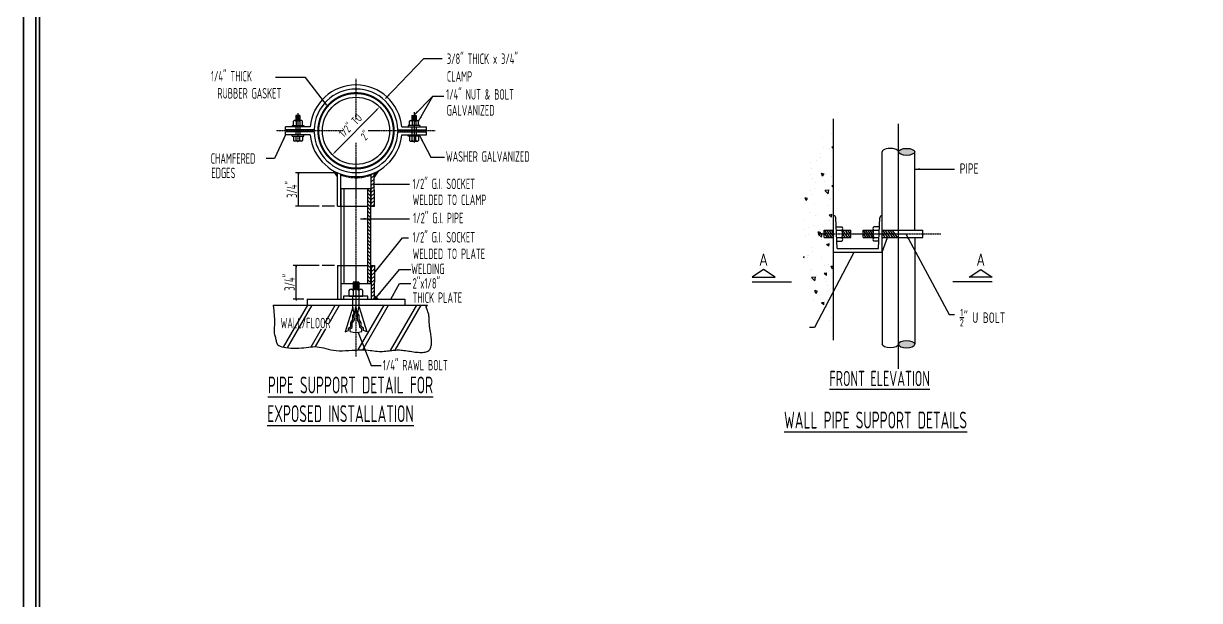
# Model space of a CAD drawing. Header units: millimetres. Extents: x 626118 to 667468, y 4481694 to 4492717.
# Drawn here: x 626118 to 628136, y 4489568 to 4490558 of the extents above; entities that cross this region are included whole.
import ezdxf
from ezdxf.enums import TextEntityAlignment as Align

# ---------------------------------------------------------------- set-up
doc = ezdxf.new("R2010")
doc.units = ezdxf.units.MM
for name, pattern in [('CENTER', [2, 1.25, -0.25, 0.25, -0.25]), ('CENTER2', [1.125, 0.75, -0.125, 0.125, -0.125]), ('DUZ', [500, 500]), ('HIDDEN', [0.375, 0.25, -0.125]), ('HIDDEN2', [0.1875, 0.125, -0.0625])]:
    doc.linetypes.add(name, pattern=pattern)
doc.layers.get('0').update_dxf_attribs({"color": 1, "linetype": 'DUZ'})
for name, color, linetype in [('BOLT', 4, 'Continuous'), ('CENTER', 1, 'CENTER'), ('CHANNEL', 5, 'Continuous'), ('CL', 7, 'CENTER'), ('DIM50', 123, 'Continuous'), ('GRID-MARK', 15, 'CENTER2'), ('HATCH', 56, 'Continuous'), ('PIPE', 7, 'Continuous'), ('S', 3, 'Continuous'), ('T', 4, 'Continuous'), ('TEXT2', 1, 'Continuous'), ('TEXTS', 1, 'Continuous'), ('WALL', 3, 'Continuous')]:
    doc.layers.add(name, color=color, linetype=linetype)
doc.layers.add('DUVAR', color=7, linetype='Continuous', lineweight=35)
doc.styles.add('din.shx', font='din.shx', dxfattribs={"width": 0.7})
doc.styles.add('ROMANS', font='romans.shx', dxfattribs={"width": 0.8})
doc.dimstyles.new('DIM50', dxfattribs={"dimscale": 9, "dimtxt": 1, "dimasz": 1, "dimexe": 0.6, "dimexo": 1, "dimgap": 0.5, "dimtad": 1, "dimdec": 1, "dimzin": 0, "dimdsep": 46, "dimtxsty": 'ROMANS', "dimcen": 1, "dimclrd": 8, "dimclre": 8, "dimclrt": 256, "dimazin": 0, "dimtfac": 1, "dimtdec": 1, "dimtofl": 0, "dimtmove": 0, "dimatfit": 3, "dimfxl": 1, "dimtolj": 1, "dimtzin": 0, "dimarcsym": 0})
doc.dimstyles.new('FFCL 1-8', dxfattribs={"dimtxt": 7, "dimasz": 7, "dimexe": 5.5, "dimexo": 2.5, "dimgap": 1, "dimtad": 1, "dimdec": 0, "dimzin": 1, "dimdsep": 46, "dimtxsty": 'din.shx', "dimblk": 'ARCHTICK', "dimcen": 0, "dimclrd": 1, "dimclre": 1, "dimclrt": 3, "dimadec": 0, "dimazin": 0, "dimtfac": 1, "dimtdec": 0, "dimtofl": 0, "dimtmove": 0, "dimatfit": 3, "dimfxl": 0.18, "dimtolj": 1, "dimtzin": 0, "dimarcsym": 0})

# ---------------------------------------------------------------- blocks, each defined once
blk = doc.blocks.new('*X306')
at = {"color": 0}
for p, q in [((3680.38, 2442.13), (3680.85, 2441.81)), ((3680.84, 2441.68), (3681.04, 2442.28)), ((3681.72, 2439.44), (3681.72, 2439.44)), ((3696, 2441.06), (3696, 2441.06)), ((3701.33, 2441.25), (3701.33, 2441.25)), ((3708.84, 2442.24), (3708.84, 2442.24)), ((3720.09, 2441.66), (3720.09, 2441.66)), ((3722.47, 2440.42), (3724.57, 2441.22)), ((3722.47, 2440.42), (3723.96, 2439.41)), ((3723.96, 2439.28), (3724.56, 2441.09)), ((3649.86, 2434.77), (3649.86, 2434.77)), ((3654.15, 2433.14), (3656.25, 2433.95)), ((3654.15, 2433.14), (3655.64, 2432.14)), ((3655.64, 2432), (3656.24, 2433.82)), ((3663.41, 2434.03), (3665.75, 2436.47)), ((3663.41, 2434.03), (3666.08, 2433.62)), ((3663.51, 2436.27), (3663.51, 2436.27)), ((3665.45, 2437.02), (3665.45, 2437.02)), ((3666.08, 2433.51), (3665.74, 2436.36)), ((3667.6, 2432.65), (3667.6, 2432.65)), ((3671.02, 2437.26), (3671.02, 2437.26)), ((3672.03, 2436.09), (3672.03, 2436.09)), ((3680.85, 2439.14), (3680.85, 2439.14)), ((3682.38, 2438.76), (3682.38, 2438.76)), ((3685.1, 2435.65), (3685.1, 2435.65)), ((3688.05, 2435.41), (3688.05, 2435.41)), ((3695.43, 2429.07), (3697.77, 2431.5)), ((3695.64, 2431.07), (3695.64, 2431.07)), ((3697.26, 2430.74), (3699.36, 2431.55)), ((3697.26, 2430.74), (3698.75, 2429.73)), ((3697.73, 2438.76), (3697.73, 2438.76)), ((3698.09, 2428.55), (3697.76, 2431.39)), ((3698.75, 2429.6), (3699.36, 2431.41)), ((3702.6, 2438.66), (3702.6, 2438.66)), ((3704.06, 2434.73), (3704.06, 2434.73)), ((3711.22, 2433.32), (3711.22, 2433.32)), ((3712.31, 2431.9), (3712.31, 2431.9)), ((3713.75, 2438.09), (3713.75, 2438.09)), ((3720.08, 2434.06), (3720.08, 2434.06)), ((3726.62, 2435.43), (3726.62, 2435.43)), ((3729.76, 2437.41), (3729.76, 2437.41)), ((3731.26, 2434.4), (3731.26, 2434.4)), ((3736.09, 2433.38), (3736.09, 2433.38)), ((3738.77, 2435.39), (3738.77, 2435.39)), ((3741.78, 2437.35), (3741.78, 2437.35)), ((3745.78, 2436.73), (3745.78, 2436.73)), ((3750.13, 2436.88), (3750.13, 2436.88)), ((3752.1, 2432.7), (3752.1, 2432.7)), ((3634.35, 2422.87), (3634.35, 2422.87)), ((3643.72, 2425.54), (3643.72, 2425.54)), ((3645.74, 2427.41), (3647.19, 2429.14)), ((3645.74, 2427.41), (3647.53, 2427.26)), ((3647.53, 2427.12), (3647.18, 2429)), ((3649.5, 2424.79), (3649.5, 2424.79)), ((3650.11, 2429.65), (3650.11, 2429.65)), ((3655.62, 2424.44), (3655.62, 2424.44)), ((3659.74, 2424.87), (3659.74, 2424.87)), ((3663.13, 2425.43), (3663.13, 2425.43)), ((3665.08, 2427.04), (3665.08, 2427.04)), ((3667.26, 2425.53), (3668.7, 2427.25)), ((3667.26, 2425.53), (3669.05, 2425.37)), ((3669.05, 2425.24), (3668.7, 2427.12)), ((3674.49, 2426.92), (3674.49, 2426.92)), ((3675.75, 2424.19), (3675.75, 2424.19)), ((3680.48, 2429.15), (3680.48, 2429.15)), ((3688.78, 2423.65), (3690.22, 2425.37)), ((3688.78, 2423.65), (3690.57, 2423.49)), ((3690.56, 2423.36), (3690.22, 2425.24)), ((3691.77, 2423.51), (3691.77, 2423.51)), ((3693.44, 2429.42), (3693.44, 2429.42)), ((3695.43, 2429.07), (3698.1, 2428.66)), ((3700.95, 2430.41), (3700.95, 2430.41)), ((3707.78, 2422.84), (3707.78, 2422.84)), ((3710.29, 2421.77), (3711.74, 2423.49)), ((3710.85, 2423.33), (3710.85, 2423.33)), ((3712.08, 2421.47), (3711.74, 2423.36)), ((3718.85, 2423.76), (3718.85, 2423.76)), ((3723.37, 2422.57), (3723.37, 2422.57)), ((3723.8, 2422.16), (3723.8, 2422.16)), ((3726.26, 2425.44), (3726.26, 2425.44)), ((3727.45, 2424.1), (3729.78, 2426.54)), ((3727.45, 2424.1), (3730.12, 2423.69)), ((3730.11, 2423.58), (3729.78, 2426.43)), ((3730.88, 2423.55), (3730.88, 2423.55)), ((3736.35, 2426.76), (3736.35, 2426.76)), ((3740.38, 2428.34), (3742.48, 2429.14)), ((3740.38, 2428.34), (3741.87, 2427.33)), ((3741.41, 2427.36), (3741.41, 2427.36)), ((3741.86, 2427.2), (3742.47, 2429.01)), ((3742.24, 2425.05), (3742.24, 2425.05)), ((3753.84, 2429.77), (3753.84, 2429.77)), ((3756.99, 2429.61), (3756.99, 2429.61)), ((3761.03, 2423.18), (3761.03, 2423.18)), ((3761.18, 2427.54), (3761.18, 2427.54)), ((3768.69, 2428.53), (3768.69, 2428.53)), ((3636.67, 2421.95), (3636.67, 2421.95)), ((3672.06, 2421.06), (3674.16, 2421.87)), ((3672.06, 2421.06), (3673.27, 2420.24)), ((3673.65, 2420.24), (3674.15, 2421.74)), ((3701.36, 2420.76), (3701.36, 2420.76)), ((3710.29, 2421.77), (3712.09, 2421.61)), ((3732.11, 2420.24), (3733.26, 2421.61)), ((3733.48, 2420.24), (3733.25, 2421.47)), ((3739.81, 2421.48), (3739.81, 2421.48)), ((3755.83, 2420.81), (3755.83, 2420.81)), ((3760.53, 2420.24), (3761.8, 2421.57)), ((3761.94, 2420.24), (3761.8, 2421.46)), ((3772.03, 2421.74), (3772.03, 2421.74))]:
    blk.add_line(p, q, dxfattribs=at)
blk = doc.blocks.new('DOT')
at = {"color": 0, "linetype": 'ByBlock'}
blk.add_line((-0.35, 0), (-1, 0), dxfattribs=at)
at = {"color": 0, "linetype": 'ByBlock', "const_width": 0.35}
blk.add_lwpolyline([(-0.175, 0, 1), (0.175, 0, 1)], format="xyb", close=True, dxfattribs=at)
blk = doc.blocks.new('*X315')
at = {"color": 0}
for p, q in [((5944.5, 4325.2), (5945.7, 4326.4)), ((5944.5, 4318.1), (5950.5, 4324.1)), ((5944.5, 4311.1), (5950.5, 4317.1)), ((5944.5, 4304), (5950.5, 4310)), ((5944.5, 4296.9), (5950.5, 4302.9)), ((5944.5, 4289.8), (5950.5, 4295.8)), ((5944.5, 4282.8), (5950.5, 4288.8)), ((5944.5, 4275.7), (5950.5, 4281.7)), ((5944.5, 4268.6), (5950.5, 4274.6)), ((5944.5, 4261.6), (5950.5, 4267.6)), ((5944.5, 4254.5), (5950.5, 4260.5)), ((5944.5, 4247.4), (5950.5, 4253.4)), ((5944.5, 4240.3), (5950.5, 4246.3)), ((5944.5, 4233.3), (5950.5, 4239.3)), ((5944.5, 4226.2), (5950.5, 4232.2)), ((5944.5, 4219.1), (5950.5, 4225.1)), ((5944.5, 4212.1), (5950.5, 4218.1)), ((5944.5, 4205), (5950.5, 4211)), ((5944.5, 4197.9), (5950.5, 4203.9)), ((5944.5, 4190.8), (5950.5, 4196.8)), ((5944.5, 4183.8), (5950.5, 4189.8)), ((5944.5, 4176.7), (5950.5, 4182.7)), ((5944.5, 4169.6), (5950.5, 4175.6)), ((5944.5, 4162.6), (5950.5, 4168.6)), ((5944.5, 4155.5), (5950.5, 4161.5)), ((5944.5, 4148.4), (5950.5, 4154.4)), ((5944.5, 4141.3), (5950.5, 4147.3)), ((5950.2, 4140), (5950.5, 4140.3))]:
    blk.add_line(p, q, dxfattribs=at)
blk = doc.blocks.new('*X314')
at = {"color": 0}
for p, q in [((5951.5, 4169.6), (5956.8, 4174.9)), ((5951.5, 4162.5), (5957.5, 4168.5)), ((5951.5, 4155.4), (5957.5, 4161.4)), ((5951.5, 4148.3), (5957.5, 4154.4)), ((5951.5, 4141.3), (5957.5, 4147.3)), ((5951.5, 4134.2), (5957.5, 4140.2)), ((5951.5, 4127.1), (5957.5, 4133.1)), ((5951.5, 4120.1), (5957.5, 4126.1)), ((5951.5, 4113), (5957.5, 4119)), ((5954.9, 4109.3), (5957.5, 4111.9))]:
    blk.add_line(p, q, dxfattribs=at)
blk = doc.blocks.new('*X313')
at = {"color": 0}
for p, q in [((5951.5, 4353.4), (5953.3, 4355.3)), ((5951.5, 4346.3), (5957.5, 4352.3)), ((5951.5, 4339.3), (5957.5, 4345.3)), ((5951.5, 4332.2), (5957.5, 4338.2)), ((5951.5, 4325.1), (5957.5, 4331.1)), ((5951.5, 4318.1), (5957.5, 4324.1)), ((5951.5, 4311), (5957.5, 4317)), ((5951.5, 4303.9), (5957.5, 4309.9)), ((5951.5, 4296.8), (5957.5, 4302.8)), ((5953.2, 4291.5), (5957.5, 4295.8))]:
    blk.add_line(p, q, dxfattribs=at)
blk = doc.blocks.new('_ArchTick')
at = {"color": 0, "linetype": 'ByBlock', "const_width": 0.15}
blk.add_lwpolyline([(-0.5, -0.5), (0.5, 0.5)], dxfattribs=at)

msp = doc.modelspace()

# ---------------------------------------------------------------- hatches: boundary and pattern name
at = {"layer": 'HATCH'}
h = msp.add_hatch(color=256, dxfattribs=at)
edge = h.paths.add_edge_path()
edge.add_ellipse((627633.18, 4490337.82), major_axis=(-14, 0), ratio=0.4293946, start_angle=179.99966, end_angle=359.99953)
edge.add_ellipse((627605.18, 4490337.82), major_axis=(-14, 0), ratio=0.4293946, start_angle=-180, end_angle=-179.99953, ccw=False)
edge.add_ellipse((627633.18, 4490337.82), major_axis=(-14, 0), ratio=0.4293946, start_angle=0, end_angle=179.99966)
h = msp.add_hatch(color=256, dxfattribs=at)
edge = h.paths.add_edge_path()
edge.add_ellipse((627633.18, 4490007.46), major_axis=(-14, 0), ratio=0.4293946, start_angle=180.00034, end_angle=360)
edge.add_ellipse((627633.18, 4490007.46), major_axis=(-14, 0), ratio=0.4293946, start_angle=0, end_angle=180.00034)

# ---------------------------------------------------------------- linework, layer by layer
at = {"color": 3}
for p, q in [((626585.09, 4490400.27), (626585.09, 4490391.8)), ((626592.09, 4490400.27), (626585.09, 4490400.27)), ((626592.09, 4490400.27), (626592.09, 4490391.8)), ((626784.28, 4490400.27), (626784.28, 4490391.8)), ((626784.28, 4490400.27), (626791.28, 4490400.27)), ((626791.28, 4490400.27), (626791.28, 4490391.8)), ((626578.38, 4490382.97), (626598.81, 4490382.97)), ((626578.38, 4490382.97), (626578.38, 4490380.96)), ((626585.06, 4490375.61), (626585.06, 4490372.36)), ((626592.09, 4490375.61), (626592.09, 4490372.36)), ((626598.81, 4490382.97), (626598.81, 4490380.96)), ((626798, 4490382.97), (626777.56, 4490382.97)), ((626777.56, 4490382.97), (626777.56, 4490380.96)), ((626784.28, 4490375.61), (626784.28, 4490372.36)), ((626791.32, 4490375.61), (626791.32, 4490372.36)), ((626798, 4490382.97), (626798, 4490380.96)), ((626578.38, 4490364.97), (626578.38, 4490366.98)), ((626578.38, 4490364.97), (626598.81, 4490364.97)), ((626598.81, 4490364.97), (626598.81, 4490366.98)), ((626777.56, 4490364.97), (626777.56, 4490366.98)), ((626798, 4490364.97), (626777.56, 4490364.97)), ((626798, 4490364.97), (626798, 4490366.98)), ((626682.94, 4490071.26), (626669.56, 4490028.94)), ((626682.94, 4490071.26), (626682.94, 4490085.09)), ((626685.31, 4490055.93), (626688.03, 4490071.47)), ((626691.07, 4490055.93), (626688.35, 4490071.47)), ((626693.44, 4490071.26), (626693.44, 4490085.13)), ((626693.44, 4490071.26), (626706.82, 4490028.94)), ((626685.5, 4490049.45), (626685.31, 4490055.93)), ((626690.88, 4490049.45), (626691.07, 4490055.93)), ((626678.01, 4490033.81), (626681.67, 4490036.51)), ((626678.23, 4490029.32), (626678.01, 4490033.81)), ((626681.67, 4490036.51), (626681.88, 4490043.63)), ((626681.88, 4490043.63), (626685.5, 4490049.45)), ((626694.49, 4490043.63), (626690.88, 4490049.45)), ((626694.71, 4490036.51), (626694.49, 4490043.63)), ((626698.37, 4490033.81), (626694.71, 4490036.51)), ((626698.15, 4490029.32), (626698.37, 4490033.81))]:
    msp.add_line(p, q, dxfattribs=at)
at = {"color": 1, "linetype": 'ByBlock'}
for p, q in [((626723.19, 4490409.5), (626653.19, 4490338.44)), ((626651.46, 4490301.86), (626584.18, 4490301.86)), ((626589.43, 4490244.5), (626589.43, 4490301.86)), ((626625.11, 4490244.5), (626584.18, 4490244.5)), ((626651.44, 4490244.5), (626630.36, 4490244.5)), ((626651.44, 4490244.5), (626630.36, 4490244.5)), ((626625.28, 4490142.48), (626580.24, 4490142.48)), ((626585.49, 4490085.13), (626585.49, 4490142.48)), ((626651.44, 4490142.48), (626630.36, 4490142.48)), ((626651.44, 4490142.48), (626630.36, 4490142.48)), ((626598.94, 4490085.13), (626580.24, 4490085.13))]:
    msp.add_line(p, q, dxfattribs=at)
for p, q in [((626609.75, 4490380.97), (626567.44, 4490380.97)), ((626567.44, 4490375.72), (626567.44, 4490380.97)), ((626616.46, 4490375.72), (626567.44, 4490375.72)), ((626759.92, 4490375.72), (626808.94, 4490375.72)), ((626766.63, 4490380.97), (626808.94, 4490380.97)), ((626808.94, 4490375.72), (626808.94, 4490380.97)), ((626616.46, 4490372.22), (626567.44, 4490372.22)), ((626567.44, 4490366.97), (626567.44, 4490372.22)), ((626609.75, 4490366.97), (626567.44, 4490366.97)), ((626759.92, 4490372.22), (626808.94, 4490372.22)), ((626766.63, 4490366.97), (626808.94, 4490366.97)), ((626808.94, 4490366.97), (626808.94, 4490372.22)), ((626656.69, 4490244.5), (626656.71, 4490301.86)), ((626661.94, 4490244.5), (626661.96, 4490299.72)), ((626662.85, 4490299.41), (626662.85, 4490296.68)), ((626665.03, 4490298.71), (626665.03, 4490295.98)), ((626667.56, 4490297.97), (626667.56, 4490295.25)), ((626669.75, 4490297.41), (626669.75, 4490294.68)), ((626672.18, 4490296.87), (626672.18, 4490294.14)), ((626674.6, 4490296.41), (626674.6, 4490293.68)), ((626676.74, 4490295.96), (626676.74, 4490293.23)), ((626676.74, 4490295.96), (626676.74, 4490293.23)), ((626679.52, 4490295.54), (626679.52, 4490292.55)), ((626679.52, 4490295.54), (626679.52, 4490292.55)), ((626681.88, 4490295.27), (626681.88, 4490292.55)), ((626684.29, 4490295.09), (626684.29, 4490292.55)), ((626686.73, 4490294.99), (626686.73, 4490292.01)), ((626689.65, 4490294.99), (626689.65, 4490292.01)), ((626692.08, 4490295.09), (626692.08, 4490292.55)), ((626694.5, 4490295.27), (626694.5, 4490292.55)), ((626696.86, 4490295.54), (626696.86, 4490292.55)), ((626699.64, 4490295.96), (626699.64, 4490293.23)), ((626701.78, 4490296.41), (626701.78, 4490293.68)), ((626704.2, 4490296.87), (626704.2, 4490294.14)), ((626706.63, 4490297.41), (626706.63, 4490294.68)), ((626708.82, 4490297.97), (626708.82, 4490295.25)), ((626711.35, 4490298.71), (626711.35, 4490295.98)), ((626713.53, 4490299.41), (626713.53, 4490296.68)), ((626714.44, 4490244.5), (626714.42, 4490299.72)), ((626719.69, 4490244.5), (626719.67, 4490301.86)), ((626662.83, 4490111.93), (626662.83, 4490275.05)), ((626662.83, 4490275.05), (626713.55, 4490275.05)), ((626708.3, 4490111.93), (626708.3, 4490275.05)), ((626713.55, 4490111.93), (626713.55, 4490275.05)), ((626656.69, 4490244.5), (626708.3, 4490244.5)), ((626713.55, 4490244.5), (626719.69, 4490244.5)), ((626656.69, 4490142.48), (626656.71, 4490085.13)), ((626656.69, 4490142.48), (626708.3, 4490142.48)), ((626661.94, 4490142.48), (626661.94, 4490085.13)), ((626713.55, 4490142.48), (626719.69, 4490142.48)), ((626714.44, 4490142.48), (626714.42, 4490085.13)), ((626719.69, 4490142.48), (626719.67, 4490085.13)), ((626662.83, 4490111.93), (626713.55, 4490111.93)), ((626545.9, 4490074.63), (626810.76, 4490074.63)), ((626604.19, 4490085.13), (626772.19, 4490085.13)), ((626604.19, 4490085.13), (626604.19, 4490074.63)), ((626676.38, 4490090.1), (626700, 4490090.1)), ((626772.19, 4490085.13), (626772.19, 4490074.63))]:
    msp.add_line(p, q)
at = {"color": 2}
for p, q in [((626580.72, 4490390.49), (626582.03, 4490391.8)), ((626595.16, 4490391.8), (626582.03, 4490391.8)), ((626585.29, 4490389.83), (626585.29, 4490383)), ((626591.9, 4490389.83), (626591.9, 4490383)), ((626595.16, 4490391.8), (626596.47, 4490390.49)), ((626781.22, 4490391.8), (626779.91, 4490390.49)), ((626781.22, 4490391.8), (626794.35, 4490391.8)), ((626784.48, 4490389.83), (626784.48, 4490383)), ((626791.09, 4490389.83), (626791.09, 4490383)), ((626795.66, 4490390.49), (626794.35, 4490391.8)), ((626580.72, 4490357.49), (626582.03, 4490356.18)), ((626595.16, 4490356.18), (626582.03, 4490356.18)), ((626585.29, 4490358.14), (626585.29, 4490364.97)), ((626591.9, 4490358.14), (626591.9, 4490364.97)), ((626595.16, 4490356.18), (626596.47, 4490357.49)), ((626781.22, 4490356.18), (626779.91, 4490357.49)), ((626781.22, 4490356.18), (626794.35, 4490356.18)), ((626784.48, 4490358.14), (626784.48, 4490364.97)), ((626791.09, 4490358.14), (626791.09, 4490364.97)), ((626795.66, 4490357.49), (626794.35, 4490356.18)), ((626693.14, 4490113.9), (626683.24, 4490113.9)), ((626683.24, 4490113.9), (626683.24, 4490101.91)), ((626693.14, 4490113.9), (626693.14, 4490101.91)), ((626676.38, 4490099.99), (626678.3, 4490101.91)), ((626678.3, 4490101.91), (626698.08, 4490101.91)), ((626683.23, 4490101.91), (626683.23, 4490090.1)), ((626693.14, 4490101.91), (626693.14, 4490090.1)), ((626700, 4490099.99), (626698.08, 4490101.91))]:
    msp.add_line(p, q, dxfattribs=at)
at = {"color": 2, "linetype": 'HIDDEN2'}
for p, q in [((626585.06, 4490380.97), (626585.06, 4490375.86)), ((626592.09, 4490380.97), (626592.09, 4490375.86)), ((626784.28, 4490380.97), (626784.28, 4490375.86)), ((626791.32, 4490380.97), (626791.32, 4490375.86)), ((626585.06, 4490372.12), (626585.06, 4490366.97)), ((626592.09, 4490372.12), (626592.09, 4490366.97)), ((626784.28, 4490372.12), (626784.28, 4490366.97)), ((626791.32, 4490372.12), (626791.32, 4490366.97)), ((626682.94, 4490085.18), (626682.94, 4490090.11)), ((626693.44, 4490085.18), (626693.44, 4490090.11))]:
    msp.add_line(p, q, dxfattribs=at)
at = {"linetype": 'HIDDEN'}
msp.add_line((626668.06, 4490111.93), (626668.06, 4490275.05), dxfattribs=at)
at = {"color": 7}
msp.add_line((627591.18, 4490165.78), (627600.5, 4490190.68), dxfattribs=at)
at = {"color": 1}
for p, q in [((626563.76, 4490002.49), (626605.41, 4490074.63)), ((626570.62, 4490001.37), (626612.92, 4490074.63)), ((626634.59, 4490043.58), (626652.51, 4490074.63)), ((626642.21, 4490043.77), (626660.02, 4490074.63)), ((626692.11, 4489997.77), (626736.49, 4490074.63)), ((626699.68, 4489997.86), (626744, 4490074.63)), ((626747.37, 4489996.52), (626792.47, 4490074.63)), ((626755.4, 4489997.41), (626799.98, 4490074.63)), ((626611.22, 4490003.1), (626629.1, 4490034.07)), ((626618.88, 4490003.37), (626636.45, 4490033.8))]:
    msp.add_line(p, q, dxfattribs=at)
at = {"color": 11, "const_width": 3.5}
msp.add_lwpolyline([(626623.44, 4490373.97, 1), (626752.94, 4490373.97, 1)], format="xyb", close=True, dxfattribs=at)
for points in [[(626545.9, 4490074.63), (626547.08, 4490064.74), (626547.81, 4490056.56), (626548.16, 4490049.88), (626548.24, 4490044.47), (626548.15, 4490040.11), (626547.96, 4490036.58), (626547.78, 4490033.65), (626547.7, 4490031.1), (626547.79, 4490028.75), (626548.04, 4490026.54), (626548.4, 4490024.46), (626548.84, 4490022.49), (626549.32, 4490020.61), (626549.81, 4490018.82), (626550.27, 4490017.09), (626550.66, 4490015.41), (626550.96, 4490013.76), (626551.26, 4490012.16), (626551.63, 4490010.62), (626552.18, 4490009.14), (626553.01, 4490007.74), (626554.2, 4490006.44), (626555.85, 4490005.24), (626558.06, 4490004.15), (626560.88, 4490003.19), (626564.25, 4490002.37), (626568.07, 4490001.69), (626572.22, 4490001.17), (626576.61, 4490000.8), (626581.13, 4490000.6), (626585.68, 4490000.58), (626590.14, 4490000.74), (626594.45, 4490001.08), (626598.6, 4490001.55), (626602.61, 4490002.07), (626606.51, 4490002.59), (626610.32, 4490003.03), (626614.07, 4490003.33), (626617.76, 4490003.42), (626621.43, 4490003.24), (626625.11, 4490002.74), (626628.83, 4490001.99), (626632.63, 4490001.05), (626636.55, 4490000.03), (626640.64, 4489998.99), (626644.94, 4489998.03), (626649.48, 4489997.22), (626654.32, 4489996.65), (626659.46, 4489996.37), (626664.84, 4489996.35), (626670.36, 4489996.51), (626675.92, 4489996.8), (626681.44, 4489997.15), (626686.82, 4489997.49), (626691.95, 4489997.76), (626696.76, 4489997.9), (626701.16, 4489997.85), (626705.2, 4489997.63), (626708.92, 4489997.31), (626712.38, 4489996.9), (626715.63, 4489996.47), (626718.75, 4489996.04), (626721.77, 4489995.67), (626724.75, 4489995.4), (626727.74, 4489995.25), (626730.74, 4489995.22), (626733.71, 4489995.3), (626736.64, 4489995.45), (626739.51, 4489995.67), (626742.29, 4489995.94), (626744.96, 4489996.23), (626747.51, 4489996.53), (626749.91, 4489996.82), (626752.2, 4489997.09), (626754.42, 4489997.33), (626756.58, 4489997.51), (626758.74, 4489997.64), (626760.92, 4489997.7), (626763.15, 4489997.67), (626765.49, 4489997.56), (626767.94, 4489997.34), (626770.49, 4489997.03), (626773.14, 4489996.65), (626775.85, 4489996.23), (626778.62, 4489995.79), (626781.41, 4489995.33), (626784.2, 4489994.89), (626786.99, 4489994.49), (626789.75, 4489994.13), (626792.45, 4489993.84), (626795.09, 4489993.62), (626797.64, 4489993.49), (626800.1, 4489993.46), (626802.43, 4489993.53), (626804.63, 4489993.71), (626806.68, 4489994.03), (626808.55, 4489994.49), (626810.26, 4489995.09), (626811.79, 4489995.86), (626813.15, 4489996.8), (626814.33, 4489997.93), (626815.33, 4489999.26), (626816.16, 4490000.8), (626816.8, 4490002.56), (626817.27, 4490004.55), (626817.57, 4490006.72), (626817.73, 4490009.05), (626817.77, 4490011.48), (626817.7, 4490013.98), (626817.54, 4490016.5), (626817.31, 4490019), (626817.03, 4490021.43), (626816.72, 4490023.77), (626816.38, 4490026), (626816.04, 4490028.14), (626815.69, 4490030.19), (626815.36, 4490032.15), (626815.05, 4490034.03), (626814.77, 4490035.84), (626814.53, 4490037.58), (626814.34, 4490039.26), (626814.2, 4490040.87), (626814.09, 4490042.44), (626814.01, 4490043.96), (626813.96, 4490045.45), (626813.92, 4490046.9), (626813.88, 4490048.33), (626813.84, 4490049.75), (626813.79, 4490051.15), (626813.72, 4490052.56), (626813.62, 4490053.97), (626813.47, 4490055.42), (626813.26, 4490056.9), (626812.99, 4490058.43), (626812.64, 4490060.02), (626812.19, 4490061.69), (626811.66, 4490063.42), (626811.06, 4490065.17), (626810.45, 4490066.85), (626809.85, 4490068.4), (626809.32, 4490069.73), (626808.89, 4490070.77), (626808.6, 4490071.45), (626808.5, 4490071.69)], [(626808.5, 4490071.69), (626810.76, 4490074.63)]]:
    msp.add_lwpolyline(points)
at = {"color": 3}
msp.add_lwpolyline([(626666.51, 4490085.13), (626708.65, 4490085.13), (626708.65, 4490090.11), (626666.51, 4490090.11)], close=True, dxfattribs=at)
for points in [[(626669.56, 4490028.94), (626675.51, 4490031.12), (626675.31, 4490035.09), (626679.08, 4490037.87), (626679.28, 4490044.41), (626682.85, 4490050.16), (626682.66, 4490056.71), (626685.24, 4490060.47), (626683.05, 4490071.38)], [(626706.82, 4490028.94), (626700.87, 4490031.12), (626701.07, 4490035.09), (626697.29, 4490037.87), (626697.1, 4490044.41), (626693.52, 4490050.16), (626693.72, 4490056.71), (626691.14, 4490060.47), (626693.33, 4490071.38)]]:
    msp.add_lwpolyline(points, dxfattribs=at)
at = {"color": 5}
msp.add_circle((626688.19, 4490373.97), 57.75, dxfattribs=at)
for radius, start, end in [(78.75, 5.09969, 174.90031), (71.75, 1.3976, 178.6024), (78.75, 185.09969, 354.90031), (71.75, 181.3976, 358.6024)]:
    msp.add_arc((626688.19, 4490373.97), radius, start, end)
at = {"color": 3}
msp.add_arc((626688.19, 4490056.83), 29.26, 250.09701, 289.90299, dxfattribs=at)
at = {"color": 1, "linetype": 'ByBlock'}
for points in [[(626724.13, 4490408.58), (626722.26, 4490410.43), (626728.72, 4490415.11)], [(626654.12, 4490337.52), (626652.25, 4490339.36), (626647.66, 4490332.83)]]:
    msp.add_solid(points, dxfattribs=at)
at = {"color": 11}
for points in [[(626656.71, 4490292.16), (626647.04, 4490306.33), (626656.69, 4490301.8)], [(626719.67, 4490292.16), (626729.33, 4490306.33), (626719.69, 4490301.8)]]:
    msp.add_solid(points, dxfattribs=at)
at = {"layer": 'BOLT', "color": 7}
for p, q in [((627491.96, 4490203.12), (627507.84, 4490203.12)), ((627491.96, 4490190.68), (627491.96, 4490203.12)), ((627512.4, 4490209.35), (627521.83, 4490209.35)), ((627512.68, 4490203.12), (627537.78, 4490203.12)), ((627537.78, 4490190.68), (627537.78, 4490203.12)), ((627558.82, 4490190.68), (627558.82, 4490203.12)), ((627558.82, 4490203.12), (627586.34, 4490203.12)), ((627586.61, 4490209.35), (627577.19, 4490209.35)), ((627591.18, 4490203.12), (627661.17, 4490203.12)), ((627661.17, 4490190.68), (627661.17, 4490203.12)), ((627491.96, 4490190.68), (627507.84, 4490190.68)), ((627513.23, 4490190.68), (627537.78, 4490190.68)), ((627513.51, 4490184.45), (627521.83, 4490184.45)), ((627558.82, 4490190.68), (627585.78, 4490190.68)), ((627585.51, 4490184.45), (627577.19, 4490184.45)), ((627591.18, 4490190.68), (627661.17, 4490190.68))]:
    msp.add_line(p, q, dxfattribs=at)
for centre, radius, start, end in [((627519.99, 4490206.07), 3.75, 308.28488, 60.75446), ((627509.76, 4490196.98), 13.99, 333.20542, 26.05245), ((627579.02, 4490206.07), 3.75, 119.24554, 231.71512), ((627589.26, 4490196.98), 13.99, 153.94755, 206.79458), ((627520.04, 4490187.7), 3.7, 298.80094, 53.63619), ((627578.97, 4490187.7), 3.7, 126.36381, 241.19906)]:
    msp.add_arc(centre, radius, start, end, dxfattribs=at)
at = {"layer": 'CENTER'}
msp.add_line((627483.54, 4490196.9), (627691.76, 4490196.9), dxfattribs=at)
at = {"layer": 'CHANNEL', "color": 7}
for p, q in [((627507.84, 4490014.69), (627507.84, 4490394.57)), ((627514.06, 4490172.01), (627511.73, 4490224.56)), ((627584.95, 4490172.01), (627587.29, 4490224.56)), ((627514.06, 4490172.01), (627584.95, 4490172.01)), ((627507.84, 4490165.78), (627591.17, 4490165.78))]:
    msp.add_line(p, q, dxfattribs=at)
at = {"layer": 'CHANNEL', "color": 4}
for p, q in [((627591.18, 4490228.02), (627591.18, 4490337.82)), ((627647.17, 4490203.12), (627647.17, 4490337.82)), ((627647.17, 4490190.68), (627647.17, 4490007.46)), ((627591.18, 4490165.78), (627591.18, 4490007.46))]:
    msp.add_line(p, q, dxfattribs=at)
at = {"layer": 'CHANNEL'}
msp.add_line((627591.17, 4490165.78), (627591.18, 4490227.92), dxfattribs=at)
at = {"layer": 'CHANNEL', "color": 7}
for centre, start, end in [((627508.24, 4490224.56), 0.00992, 96.63212), ((627590.78, 4490224.56), 83.31865, 179.98538)]:
    msp.add_arc(centre, 3.49, start, end, dxfattribs=at)
at = {"layer": 'CL', "linetype": 'CENTER'}
for p, q in [((626688.19, 4490463.08), (626688.19, 4490392.78)), ((626665.48, 4490373.97), (626550.95, 4490373.97)), ((626823.98, 4490373.97), (626709.11, 4490373.97)), ((626688.19, 4490353.55), (626688.19, 4489986.08))]:
    msp.add_line(p, q, dxfattribs=at)
at = {"layer": 'CL'}
for p, q in [((626588.59, 4490404), (626588.59, 4490353.76)), ((626787.78, 4490405.87), (626787.78, 4490353.76)), ((626787.78, 4490404), (626787.78, 4490353.76))]:
    msp.add_line(p, q, dxfattribs=at)
at = {"layer": 'Defpoints', "color": 0, "linetype": 'ByBlock'}
for p in [(626656.71, 4490301.86), (626662.83, 4490275.05), (626656.69, 4490244.5), (626656.69, 4490244.5), (626656.69, 4490142.48), (626656.69, 4490142.48), (626662.83, 4490111.93)]:
    msp.add_point(p, dxfattribs=at)
at = {"layer": 'DUVAR'}
for points in [[(626117.56, 4492717), (633317.56, 4492717), (633317.56, 4487917), (626117.56, 4487917)], [(626138.56, 4492696), (633296.56, 4492696), (633296.56, 4487938), (626138.56, 4487938)], [(626144.86, 4492689.7), (633290.26, 4492689.7), (633290.26, 4487944.3), (626144.86, 4487944.3)]]:
    msp.add_lwpolyline(points, close=True, dxfattribs=at)
at = {"layer": 'GRID-MARK'}
msp.add_line((627619.18, 4489965.53), (627619.18, 4490386.07), dxfattribs=at)
at = {"layer": 'HATCH', "color": 7}
for p, q in [((627491.96, 4490203.12), (627500.42, 4490190.68)), ((627491.96, 4490198.07), (627496.98, 4490190.68)), ((627496.01, 4490203.12), (627504.47, 4490190.68)), ((627499.89, 4490203.12), (627507.84, 4490191.44)), ((627503.55, 4490203.12), (627507.84, 4490196.82)), ((627523.37, 4490202.87), (627531.66, 4490190.68)), ((627523.71, 4490196.12), (627527.42, 4490190.68)), ((627527.56, 4490203.12), (627536.03, 4490190.68)), ((627531.93, 4490203.12), (627537.78, 4490194.52)), ((627558.82, 4490202.76), (627567.03, 4490190.68)), ((627558.82, 4490197.02), (627563.13, 4490190.68)), ((627562.4, 4490203.12), (627570.86, 4490190.68)), ((627566.23, 4490203.12), (627574.69, 4490190.68)), ((627569.9, 4490203.12), (627575.41, 4490195.02)), ((627573.43, 4490203.12), (627575.59, 4490199.94)), ((627591.18, 4490197.99), (627596.15, 4490190.68)), ((627592.03, 4490203.12), (627600.5, 4490190.68)), ((627596.17, 4490203.12), (627604.63, 4490190.68)), ((627600.3, 4490203.12), (627608.77, 4490190.68)), ((627604.33, 4490203.12), (627612.8, 4490190.68)), ((627608.36, 4490203.12), (627616.83, 4490190.68))]:
    msp.add_line(p, q, dxfattribs=at)
at = {"layer": 'PIPE', "color": 1}
msp.add_ellipse((627605.18, 4490337.82), major_axis=(-14, 0), ratio=0.4293946, start_param=-3.1415927, end_param=0, dxfattribs=at)
msp.add_ellipse((627633.18, 4490337.82), major_axis=(-14, 0), ratio=0.4293946, dxfattribs=at)
at = {"layer": 'PIPE', "extrusion": (0, 0, -1)}
msp.add_ellipse((627633.18, 4490007.46), major_axis=(-14, 0), ratio=0.4293946, dxfattribs=at)
msp.add_ellipse((627605.18, 4490007.46), major_axis=(-14, 0), ratio=0.4293946, start_param=3.1415927, end_param=6.2831853, dxfattribs=at)
at = {"layer": 'S'}
for p, q in [((626592.09, 4490400.12), (626585.09, 4490399.42)), ((626592.09, 4490398.01), (626585.09, 4490397.31)), ((626592.09, 4490395.9), (626585.09, 4490395.2)), ((626592.09, 4490393.79), (626585.09, 4490393.09)), ((626784.28, 4490400.12), (626791.28, 4490399.42)), ((626784.28, 4490398.01), (626791.28, 4490397.31)), ((626784.28, 4490395.9), (626791.28, 4490395.2)), ((626784.28, 4490393.79), (626791.28, 4490393.09)), ((626693.14, 4490113.68), (626683.24, 4490112.68)), ((626693.14, 4490110.7), (626683.24, 4490109.7)), ((626693.14, 4490107.72), (626683.24, 4490106.72)), ((626693.14, 4490104.73), (626683.24, 4490103.74))]:
    msp.add_line(p, q, dxfattribs=at)
at = {"layer": 'S', "color": 1}
for p, q in [((626592.09, 4490399.06), (626585.09, 4490398.36)), ((626592.09, 4490396.96), (626585.09, 4490396.25)), ((626592.09, 4490394.85), (626585.09, 4490394.14)), ((626784.28, 4490399.06), (626791.28, 4490398.36)), ((626784.28, 4490396.96), (626791.28, 4490396.25)), ((626784.28, 4490394.85), (626791.28, 4490394.14)), ((626592.09, 4490392.74), (626585.09, 4490392.04)), ((626784.28, 4490392.74), (626791.28, 4490392.04)), ((626693.14, 4490112.19), (626683.24, 4490111.19)), ((626693.14, 4490109.21), (626683.24, 4490108.21)), ((626693.14, 4490106.22), (626683.24, 4490105.23)), ((626693.14, 4490103.24), (626683.24, 4490102.25))]:
    msp.add_line(p, q, dxfattribs=at)
at = {"layer": 'S', "color": 2}
for p, q in [((626580.72, 4490383), (626580.72, 4490390.49)), ((626596.47, 4490383), (626596.47, 4490390.49)), ((626779.91, 4490383), (626779.91, 4490390.49)), ((626795.66, 4490383), (626795.66, 4490390.49)), ((626580.72, 4490364.97), (626580.72, 4490357.49)), ((626596.47, 4490364.97), (626596.47, 4490357.49)), ((626779.91, 4490364.97), (626779.91, 4490357.49)), ((626795.66, 4490364.97), (626795.66, 4490357.49)), ((626676.38, 4490090.1), (626676.38, 4490099.99)), ((626700, 4490090.1), (626700, 4490099.99))]:
    msp.add_line(p, q, dxfattribs=at)
for centre, radius, start, end in [((626583.01, 4490389.49), 2.31, 8.52834, 171.47166), ((626588.59, 4490388.04), 3.76, 28.40628, 151.59372), ((626594.18, 4490389.49), 2.31, 8.52834, 171.47166), ((626782.19, 4490389.49), 2.31, 8.52834, 171.47166), ((626787.78, 4490388.04), 3.76, 28.40628, 151.59372), ((626793.37, 4490389.49), 2.31, 8.52834, 171.47166), ((626583.01, 4490358.49), 2.31, 188.52834, 351.47166), ((626588.59, 4490359.93), 3.76, 208.40628, 331.59372), ((626594.18, 4490358.49), 2.31, 188.52834, 351.47166), ((626782.19, 4490358.49), 2.31, 188.52834, 351.47166), ((626787.78, 4490359.93), 3.76, 208.40628, 331.59372), ((626793.37, 4490358.49), 2.31, 188.52834, 351.47166), ((626679.81, 4490098.45), 3.47, 8.52834, 171.47166), ((626688.19, 4490096.28), 5.63, 28.40628, 151.59372), ((626696.57, 4490098.45), 3.47, 8.52834, 171.47166)]:
    msp.add_arc(centre, radius, start, end, dxfattribs=at)
at = {"layer": 'T', "color": 1}
msp.add_line((626601.26, 4490465.41), (626587.11, 4490465.41), dxfattribs=at)
at = {"layer": 'T', "color": 11}
msp.add_solid([(626719.67, 4490085.13), (626727.58, 4490085.13), (626719.67, 4490092.02)], dxfattribs=at)
at = {"layer": 'WALL', "color": 6}
for p, q in [((627368.16, 4490114.91), (627435.66, 4490114.91)), ((627780.11, 4490114.91), (627712.61, 4490114.91))]:
    msp.add_line(p, q, dxfattribs=at)
for points in [[(627387.83, 4490135.94), (627368.16, 4490122.81), (627407.51, 4490122.81)], [(627760.43, 4490135.94), (627780.11, 4490122.81), (627740.76, 4490122.81)]]:
    msp.add_lwpolyline(points, close=True, dxfattribs=at)

# ---------------------------------------------------------------- block references
at = {"color": 1, "linetype": 'ByBlock', "xscale": 2.625, "yscale": 2.625, "zscale": 2.625}
for p, rotation in [((626589.43, 4490301.86), 90), ((626589.43, 4490244.5), 270), ((626585.49, 4490142.48), 90), ((626585.49, 4490085.13), 90)]:
    msp.add_blockref('DOT', p, dxfattribs=dict(at, rotation=rotation))
at = {"color": 1, "yscale": 0.875, "zscale": 0.875}
for name, p, xscale in [('*X313', (621506.89, 4486489.46), 0.875), ('*X315', (631914.96, 4486489.46), -0.875), ('*X314', (621506.89, 4486489.46), 0.875)]:
    msp.add_blockref(name, p, dxfattribs=dict(at, xscale=xscale))
at = {"layer": 'HATCH', "color": 7, "xscale": 2.33343680948019, "yscale": 2.33343680948019, "zscale": 2.33343680948019, "rotation": 90}
msp.add_blockref('*X306', (633155.32, 4481568.1), dxfattribs=at)

# ---------------------------------------------------------------- texts
at = {"layer": 'DIM50', "style": 'din.shx', "width": 0.6}
for s, p in [('3/8" THICK x 3/4"', (626844.18, 4490488.67)), ('1/4" THICK', (626439.29, 4490458.68)), ('CLAMP', (626844.18, 4490458.34)), ('RUBBER GASKET', (626450.46, 4490429.35)), ('1/4" NUT & BOLT', (626842.93, 4490427.49)), ('GALVANIZED', (626843.82, 4490400.13)), ('CHAMFERED ', (626438.87, 4490317.36)), ('WASHER GALVANIZED', (626842.52, 4490320.76)), ('EDGES', (626439.86, 4490292.6)), ('1/2" G.I. SOCKET', (626785.37, 4490273.83)), ('WELDED TO CLAMP', (626785.37, 4490246.5)), ('1/2" G.I. PIPE', (626786.37, 4490215.25)), ('1/2" G.I. SOCKET', (626785.37, 4490182.14)), ('WELDED TO PLATE', (626785.37, 4490153.8)), (' WELDING', (626776.24, 4490127.95)), ('2"x1/8"', (626785.37, 4490103.04)), ('THICK PLATE', (626785.37, 4490078.54)), ('WALL/FLOOR', (626558.69, 4490034.91)), ('1/4" RAWL BOLT', (626734.37, 4489962.6))]:
    msp.add_text(s, height=18, dxfattribs=at).set_placement(p)
for s, height, rotation, p in [('1/2" TO', 14, 45, (626677.73, 4490384.03)), ('2"', 14, 45, (626703.13, 4490366.66)), ('3/4"', 18, 90, (626576.42, 4490273.18)), ('3/4"', 18, 90, (626572.48, 4490113.8))]:
    msp.add_text(s, height=height, rotation=rotation, dxfattribs=at).set_placement(p, align=Align.MIDDLE)
at = {"layer": 'DIM50', "char_height": 18, "attachment_point": 1, "style": 'din.shx'}
for s, insert in [('PIPE', (627724.45, 4490318.08)), ('\\A1;{\\H0.7x;\\S1/2;}" U BOLT', (627724.45, 4490068.25))]:
    msp.add_mtext(s, dxfattribs=dict(at, insert=insert))
at = {"layer": 'TEXT2', "linetype": 'Continuous', "style": 'din.shx', "width": 0.6}
for s, p in [('%%UPIPE SUPPORT DETAIL FOR', (626536.92, 4489922.99)), ('%%UEXPOSED INSTALLATION', (626535.99, 4489873.8)), ('%%UWALL PIPE SUPPORT DETAILS', (627422.86, 4489862.81))]:
    msp.add_text(s, height=29, dxfattribs=at).set_placement(p)
at = {"layer": 'TEXTS', "style": 'din.shx', "width": 0.6}
msp.add_text('%%UFRONT ELEVATION', height=26.2426, dxfattribs=at).set_placement((627500.82, 4489935.55))
at = {"layer": 'WALL', "color": 6, "style": 'ROMANS', "width": 0.8}
for p in [(627387.66, 4490152.55), (627760.6, 4490152.55)]:
    msp.add_text('A', height=20, dxfattribs=at).set_placement(p, align=Align.MIDDLE)

# ---------------------------------------------------------------- leaders
at = {"color": 2}
msp.add_leader([(626691.91, 4490027.81), (626714.16, 4489970.85), (626731.16, 4489970.85)], dimstyle='FFCL 1-8', dxfattribs=at)
at = {"layer": 'DIM50', "color": 8}
for points in [[(626738.95, 4490429.71), (626804.57, 4490497.85), (626836.13, 4490497.85)], [(626638.21, 4490417.77), (626601.26, 4490465.41), (626549.97, 4490465.41)], [(626787.46, 4490400.5), (626820.01, 4490433.53)], [(626795.66, 4490390.49), (626820.01, 4490433.53), (626839.16, 4490433.53)], [(626567.44, 4490366.97), (626548.35, 4490326.19), (626534.22, 4490326.19)], [(626798, 4490364.97), (626816.58, 4490328.47), (626839.88, 4490328.47)], [(626717.94, 4490282.08), (626780.16, 4490282.08)], [(626695.94, 4490223.08), (626780.16, 4490223.08)], [(626719.44, 4490129.74), (626767.98, 4490190.32), (626778.38, 4490190.32)], [(626723.62, 4490088.57), (626763.16, 4490135.85), (626782.16, 4490135.85)], [(626748.16, 4490085.13), (626763.16, 4490111.85), (626782.16, 4490111.85)]]:
    msp.add_leader(points, dimstyle='DIM50', override={"dimtad": 0}, dxfattribs=at)
at = {"layer": 'DIM50', "color": 8, "annotation_type": 0, "has_hookline": 1}
for points, hookline_direction in [([(627647.17, 4490308.24), (627715.45, 4490308.24)], 0), ([(627631.66, 4490196.9), (627706.45, 4490058.41), (627715.45, 4490058.41)], 0), ([(627542.21, 4490163.98), (627475.33, 4490036.02), (627466.33, 4490036.02)], 1)]:
    msp.add_leader(points, dimstyle='DIM50', override={"dimgap": 0.5, "dimtad": 0}, dxfattribs=dict(at, hookline_direction=hookline_direction))

doc.saveas('drawing.dxf')
